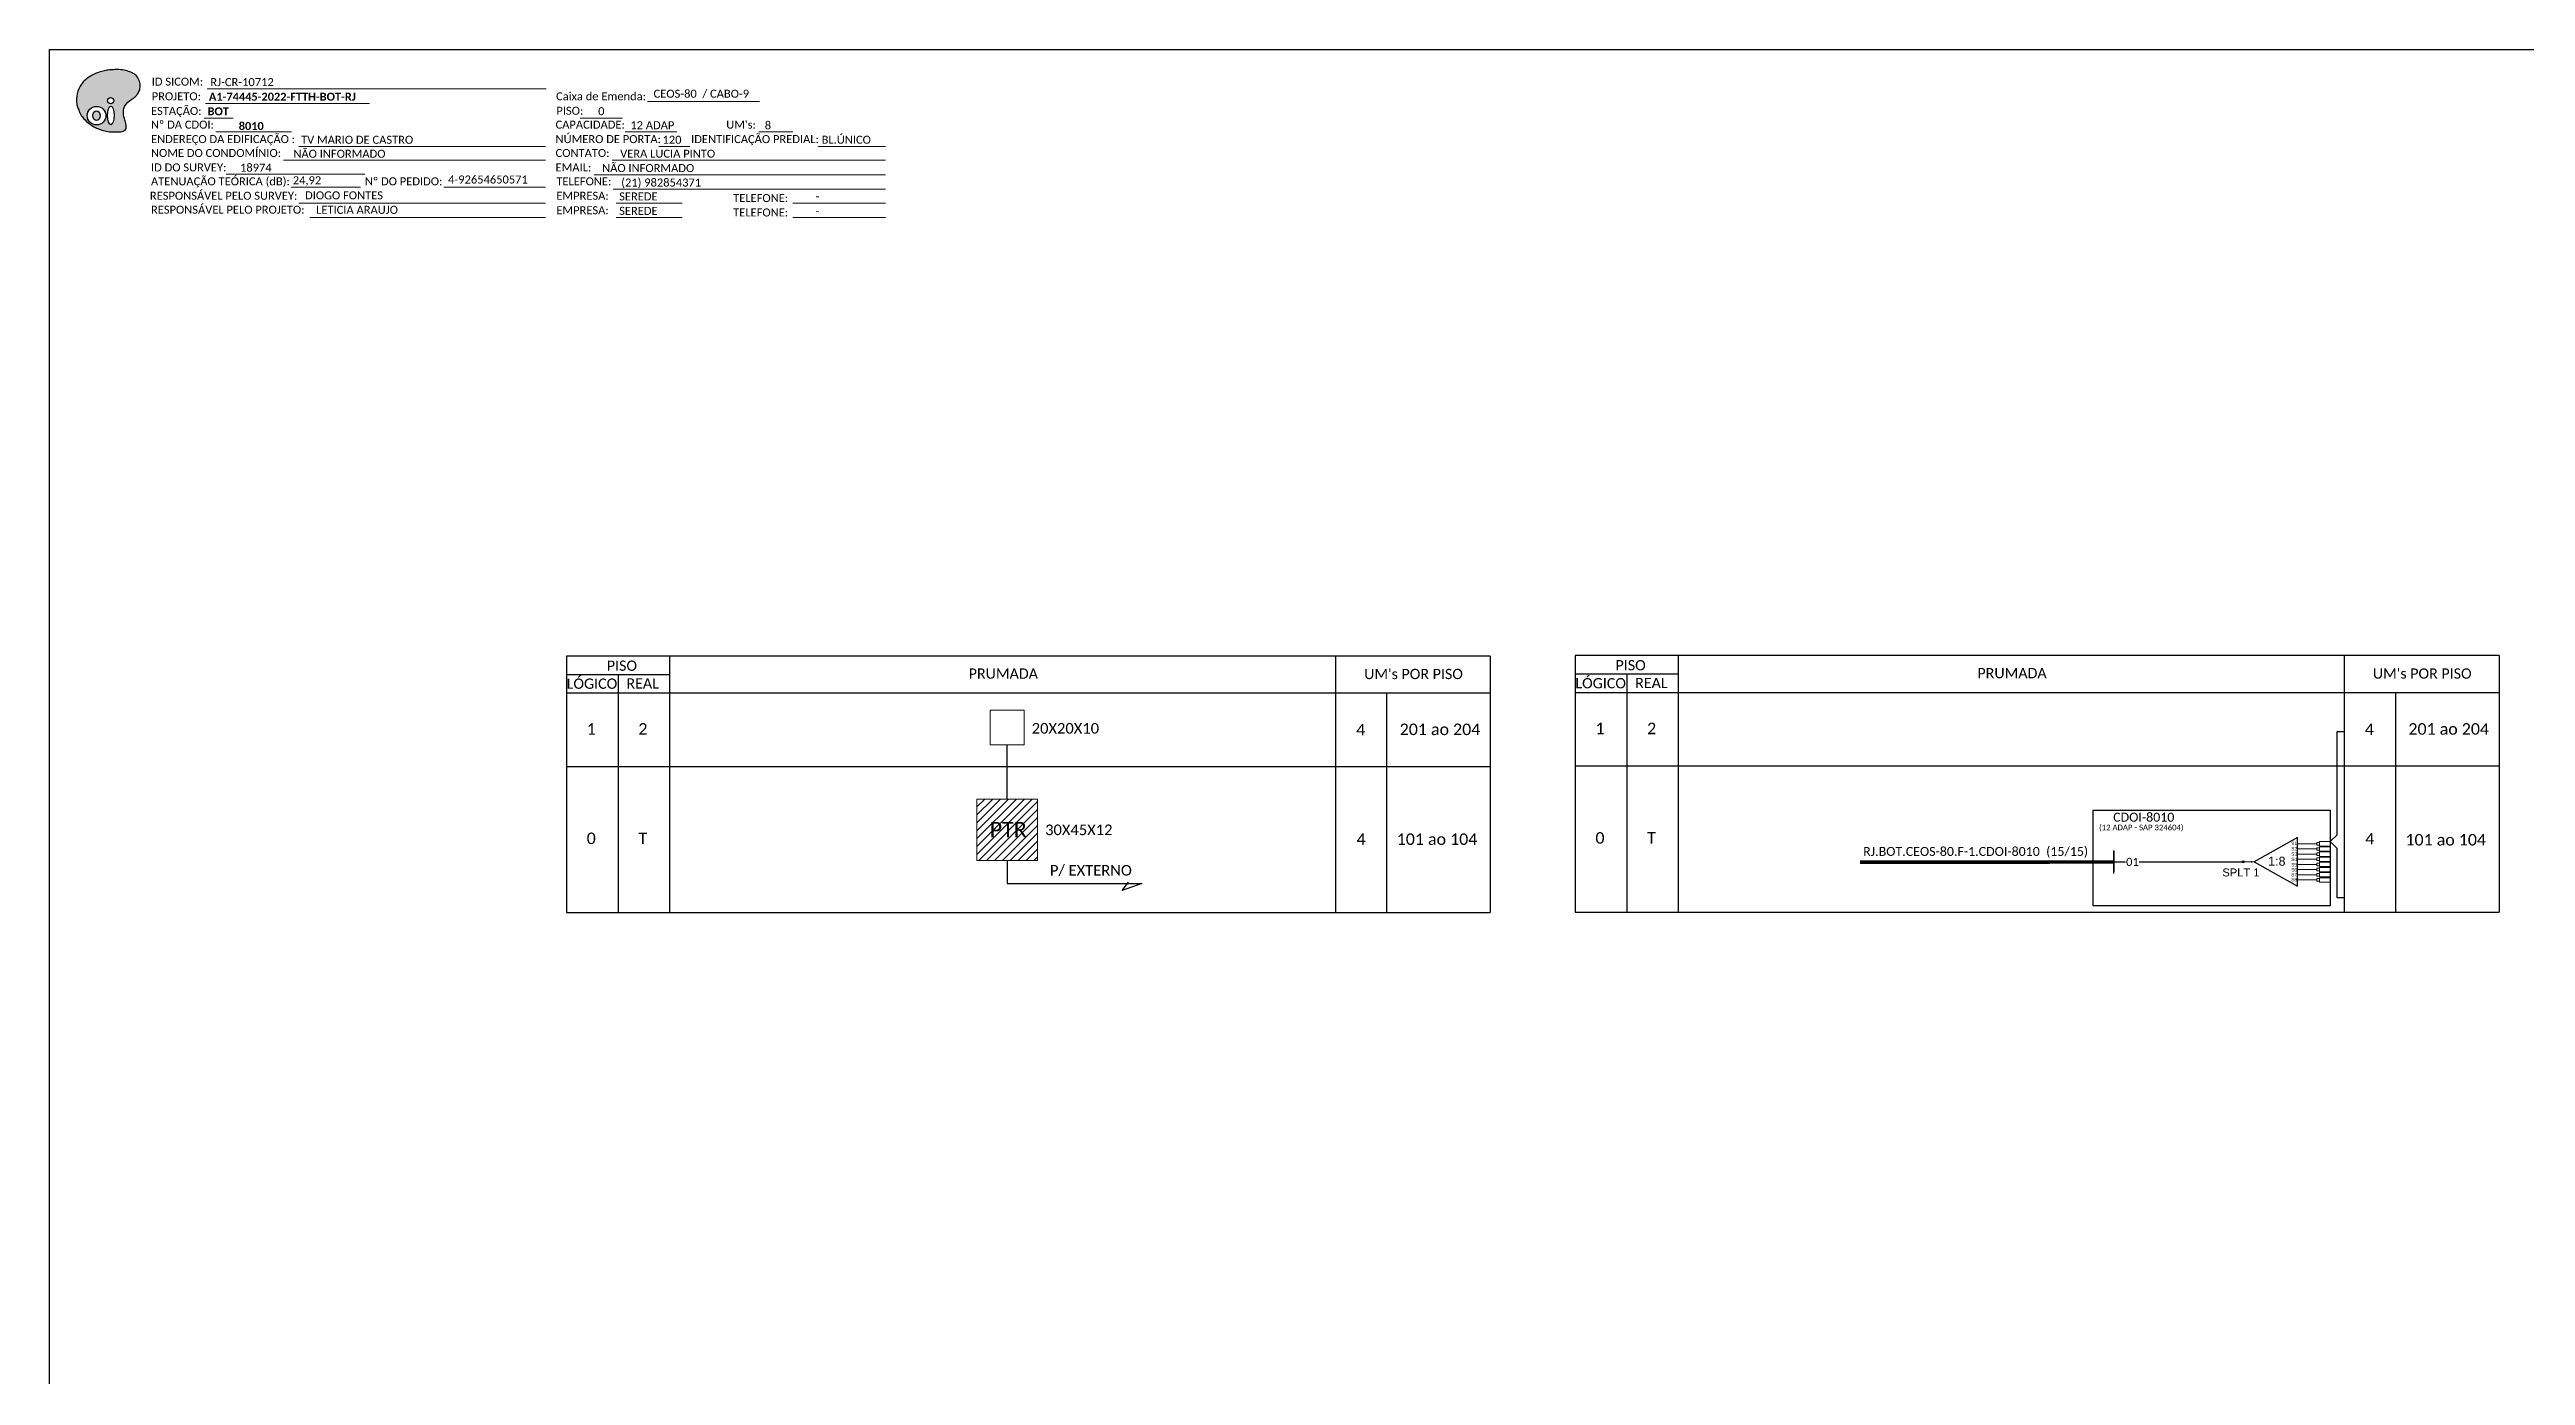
# Model space of a CAD drawing. Extents: x 0 to 841, y 0 to 594.
# Drawn here: x 0 to 555, y 297 to 594 of the extents above; entities that cross this region are included whole.
import ezdxf
from ezdxf.enums import TextEntityAlignment as Align

# ---------------------------------------------------------------- set-up
doc = ezdxf.new("R2010")
doc.units = 0
doc.styles.add('ARIAL', font='arial.ttf')
doc.styles.add('WMF-Calibri0', font='calibri.ttf')
doc.styles.add('WMF-Calibri1', font='calibrib.ttf')

# ---------------------------------------------------------------- blocks, each defined once
blk = doc.blocks.new('OI')
h = blk.add_hatch(color=40)
edge = h.paths.add_edge_path()
edge.add_spline(control_points=[(4.35, -0.67), (3.92, -0.99), (3.26, -1.5), (2.81, -2.59), (2.9, -3.5), (3.06, -4.27), (3.31, -4.85), (3.37, -5.39), (3.4, -5.88), (3.2, -6.4), (2.54, -6.61), (1.65, -6.63), (0.55, -6.67), (-0.56, -6.42), (-1.61, -6.14), (-2.77, -5.61), (-3.92, -4.77), (-4.89, -3.7), (-5.34, -2.65), (-5.6, -1.94), (-5.85, -0.96), (-5.71, 0.47), (-5.1, 2.02), (-4.14, 3.02), (-3.3, 3.61), (-2.37, 4.16), (-1.36, 4.44), (-0.56, 4.7), (0.79, 4.85), (2.24, 4.97), (3.79, 4.57), (4.67, 4.21), (5.44, 3.65), (5.76, 2.99), (6.03, 2.21), (6.01, 1.46), (5.72, 0.64), (5.31, 0.08), (4.88, -0.38), (4.51, -0.55), (4.35, -0.67)], knot_values=[0, 0, 0, 0, 1.60434, 2.417191, 3.427595, 4.282808, 4.776746, 5.304182, 5.888771, 6.258406, 6.858137, 7.79129, 8.986195, 10.124242, 11.187857, 12.242908, 13.953784, 15.414161, 16.515391, 17.349188, 17.675853, 19.552021, 21.515531, 22.568638, 23.63245, 24.621084, 25.782718, 26.745347, 27.142653, 29.870543, 31.004649, 31.921532, 32.709589, 33.801391, 34.042471, 35.192333, 35.971461, 36.628871, 37.254359, 37.836911, 37.836911, 37.836911, 37.836911], degree=3, periodic=0)
h.paths.add_polyline_path([(1.13, -0.87, -1), (-0.04, -0.87, -1)], flags=16)
edge = h.paths.add_edge_path(flags=16)
edge.add_ellipse((0.56, -3.59), major_axis=(-0.02, 1.71), ratio=0.361305, start_angle=0, end_angle=360)
h.paths.add_polyline_path([(-0.36, -3.62, -1), (-3.8, -3.62, -1)], flags=16)
edge = h.paths.add_edge_path(flags=0)
edge.add_ellipse((-2.08, -3.62), major_axis=(0, 0.885), ratio=0.758294, start_angle=0, end_angle=360)
at = {"color": 40}
for centre, radius in [((-2.08, -3.62), 1.72), ((0.54, -0.87), 0.587)]:
    blk.add_circle(centre, radius, dxfattribs=at)
blk.add_ellipse((-2.08, -3.62), major_axis=(0, 0.885), ratio=0.758294, start_param=-3.141592653589792, end_param=3.141592653589792, dxfattribs=at)
blk.add_ellipse((0.56, -3.59), major_axis=(-0.02, 1.71), ratio=0.361305, dxfattribs=at)
at = {"color": 40, "start_tangent": (-0.800898, -0.598801), "end_tangent": (-0.800898, -0.598801)}
blk.add_spline([(4.35, -0.67), (3.2, -1.78), (2.9, -2.54), (2.92, -3.55), (3.12, -4.38), (3.28, -4.85), (3.37, -5.37), (3.35, -5.95), (3.2, -6.29), (2.66, -6.55), (1.73, -6.63), (0.54, -6.62), (-0.58, -6.41), (-1.6, -6.11), (-2.56, -5.67), (-3.95, -4.67), (-4.89, -3.56), (-5.37, -2.56), (-5.64, -1.78), (-5.72, -1.46), (-5.63, 0.42), (-4.84, 2.22), (-4.13, 2.99), (-3.27, 3.62), (-2.4, 4.09), (-1.3, 4.47), (-0.37, 4.72), (0.02, 4.77), (2.75, 4.8), (3.85, 4.53), (4.69, 4.16), (5.31, 3.68), (5.85, 2.73), (5.93, 2.5), (5.94, 1.35), (5.67, 0.62), (5.29, 0.08), (4.84, -0.36), (4.35, -0.67)], degree=3, dxfattribs=at)
blk = doc.blocks.new('SPLT_1-8_SC-APC')
at = {"color": 1}
blk.add_lwpolyline([(-7.37, -2.1), (-17.04, -7.55), (-7.37, -13), (-7.37, -2.1)], dxfattribs=at)
at = {"color": 3, "lineweight": 0}
for points in [[(-2.99, -3.51), (-7.37, -3.51)], [(-7.37, -4.66), (-2.99, -4.66)], [(-2.41, -3.02), (-2.41, -4)], [(-2.41, -3.02), (0, -3.02)], [(-2.41, -4), (0, -4)], [(-2.41, -4.17), (-2.41, -5.16)], [(-2.41, -4.17), (0, -4.17)], [(-2.41, -5.16), (0, -5.16)], [(-2.41, -5.32), (-2.41, -6.31)], [(-2.41, -5.32), (0, -5.32)], [(-7.37, -5.82), (-2.99, -5.82)], [(-7.37, -6.97), (-2.99, -6.97)], [(-7.37, -8.12), (-2.99, -8.12)], [(-7.37, -9.28), (-2.99, -9.28)], [(-7.37, -10.43), (-2.99, -10.43)], [(-2.41, -6.31), (0, -6.31)], [(-2.41, -6.48), (-2.41, -7.46)], [(-2.41, -6.48), (0, -6.48)], [(-2.41, -7.46), (0, -7.46)], [(-2.41, -7.63), (-2.41, -8.62)], [(-2.41, -7.63), (0, -7.63)], [(-2.41, -8.62), (0, -8.62)], [(-2.41, -8.78), (-2.41, -9.77)], [(-2.41, -8.78), (0, -8.78)], [(-2.41, -9.77), (0, -9.77)], [(-2.41, -9.94), (-2.41, -10.92)], [(-2.41, -9.94), (0, -9.94)], [(-2.41, -10.92), (0, -10.92)], [(-2.41, -11.09), (-2.41, -12.08)], [(-2.41, -11.09), (0, -11.09)], [(-7.37, -11.58), (-2.99, -11.58)], [(-2.41, -12.08), (0, -12.08)]]:
    blk.add_lwpolyline(points, dxfattribs=at)
for points in [[(-2.99, -3.22), (-2.41, -3.22), (-2.41, -3.8), (-2.99, -3.8)], [(-2.99, -4.38), (-2.41, -4.38), (-2.41, -4.95), (-2.99, -4.95)], [(-2.99, -5.53), (-2.41, -5.53), (-2.41, -6.1), (-2.99, -6.1)], [(-2.99, -6.68), (-2.41, -6.68), (-2.41, -7.26), (-2.99, -7.26)], [(-2.99, -7.84), (-2.41, -7.84), (-2.41, -8.41), (-2.99, -8.41)], [(-2.99, -8.99), (-2.41, -8.99), (-2.41, -9.56), (-2.99, -9.56)], [(-2.99, -10.14), (-2.41, -10.14), (-2.41, -10.72), (-2.99, -10.72)], [(-2.99, -11.3), (-2.41, -11.3), (-2.41, -11.87), (-2.99, -11.87)]]:
    blk.add_lwpolyline(points, close=True, dxfattribs=at)
at = {"color": 1, "lineweight": 0}
blk.add_lwpolyline([(-17.04, -7.55), (-19.26, -7.55)], dxfattribs=at)
at = {"color": 1, "style": 'ARIAL'}
for s, height, p in [('S1', 0.75, (-8.74, -3.78)), ('S2', 0.75, (-8.74, -4.97)), ('S3', 0.75, (-8.74, -6.18)), ('1:8', 2, (-13.91, -8.4)), ('S4', 0.75, (-8.74, -7.36)), ('S5', 0.75, (-8.74, -8.57)), ('S6', 0.75, (-8.74, -9.69)), ('S7', 0.75, (-8.74, -10.78)), ('S8', 0.75, (-8.74, -11.9))]:
    blk.add_text(s, height=height, dxfattribs=at).set_placement(p)
blk = doc.blocks.new('SPLITTER_')
blk.add_point((0, 0))
at = {"style": 'ARIAL', "flags": 4}
blk.add_attdef('SPLT', (0, -3.26), '', height=1.5, dxfattribs=at)

msp = doc.modelspace()

# ---------------------------------------------------------------- hatches: boundary and pattern name
h = msp.add_hatch()
h.set_pattern_fill('ANSI31', color=1, scale=10, style=0)
h.set_pattern_definition([(45, (-403.8218, 28.3785), (-0.8838835, 0.8838835), [])])
h.paths.add_polyline_path([(221.37, 426.1), (207.8, 426.1), (207.8, 412.34), (221.37, 412.34)])
h.paths.add_polyline_path([(210.25, 416.69), (219.68, 416.69), (219.68, 421.84), (210.25, 421.84)], flags=24)
h = msp.add_hatch(color=3)
h.dxf.hatch_style = 1
edge = h.paths.add_edge_path()
edge.add_arc((491.48, 412.05), 0.256, -180, 180, ccw=False)
h = msp.add_hatch()
h.set_pattern_fill('ANSI31', color=1, scale=10, style=0)
h.set_pattern_definition([(45, (-457.8024, -17.5247), (-0.8838835, 0.8838835), [])])
h.paths.add_polyline_path([(156.27, 370.79), (165.7, 370.79), (165.7, 375.94), (156.27, 375.94)], flags=9)

# ---------------------------------------------------------------- linework, layer by layer
at = {"color": 3}
msp.add_line((214.58, 426.1), (214.58, 438.25), dxfattribs=at)
at = {"color": 1}
msp.add_line((462.5, 414.46), (462.5, 409.87), dxfattribs=at)
msp.add_lwpolyline([(0, 594), (841, 594), (841, 0), (0, 0)], close=True)
at = {"color": 7, "lineweight": 0}
for points in [[(35.3, 585.16), (111.27, 585.16)], [(34.62, 578.6), (41.17, 578.6)], [(34.91, 581.88), (71.7, 581.88)], [(118.9, 578.65), (128.39, 578.65)], [(133.95, 582.37), (159.08, 582.37)], [(37.28, 575.53), (54.25, 575.53)], [(55.85, 572.3), (111.11, 572.3)], [(128.95, 575.53), (140.57, 575.53)], [(136.54, 572.3), (143.48, 572.3)], [(158.89, 575.53), (166.56, 575.53)], [(172.23, 572.3), (187.27, 572.3)], [(39.6, 566.12), (70.65, 566.12)], [(52.44, 569.19), (111.11, 569.19)], [(122.03, 565.95), (187.3, 565.95)], [(126.07, 569.19), (187.3, 569.19)], [(54.14, 563.15), (69.65, 563.15)], [(88.37, 563.15), (111.13, 563.15)], [(126.31, 562.71), (187.3, 562.71)], [(55.85, 559.6), (111.11, 559.6)], [(58.34, 556.36), (111.11, 556.36)], [(126.92, 559.6), (141.72, 559.6)], [(126.92, 556.36), (141.72, 556.36)], [(166.53, 559.6), (187.3, 559.6)], [(166.53, 556.36), (187.3, 556.36)]]:
    msp.add_lwpolyline(points, dxfattribs=at)
for points in [[(115.84, 458.14), (115.84, 400.68)], [(138.98, 400.68), (138.98, 458.14)], [(288.09, 458.14), (288.09, 400.68)], [(322.81, 458.14), (322.81, 400.68)], [(341.83, 458.24), (341.83, 400.78)], [(364.98, 400.78), (364.98, 458.24)], [(514.09, 458.24), (514.09, 400.78)], [(548.81, 458.24), (548.81, 400.78)], [(115.84, 449.92), (322.81, 449.92)], [(127.41, 454.03), (127.41, 400.68)], [(299.66, 400.68), (299.66, 449.92)], [(341.83, 450.01), (548.81, 450.01)], [(353.41, 454.13), (353.41, 400.78)], [(525.66, 400.78), (525.66, 450.01)], [(115.84, 433.42), (322.81, 433.42)], [(341.83, 433.52), (548.81, 433.52)], [(115.84, 400.68), (322.81, 400.68)], [(341.83, 400.78), (548.81, 400.78)]]:
    msp.add_lwpolyline(points)
at = {"color": 0}
for points in [[(322.81, 458.14), (115.84, 458.14)], [(548.81, 458.24), (341.83, 458.24)], [(115.84, 454.03), (138.98, 454.03)], [(341.83, 454.13), (364.98, 454.13)]]:
    msp.add_lwpolyline(points, dxfattribs=at)
at = {"lineweight": 0}
msp.add_lwpolyline([(218.4, 446.02), (210.74, 446.02), (210.74, 438.25), (218.4, 438.25)], close=True, dxfattribs=at)
at = {"color": 3}
for points in [[(514.09, 404), (512.57, 404), (512.56, 415.07), (511, 416.57), (512.56, 418.08), (512.56, 441.27), (514.09, 441.27)], [(462.5, 412.04), (465.1, 412.04)], [(468.17, 412.04), (477.45, 412.04)], [(468.39, 412.05), (491.24, 412.05)], [(477.45, 412.05), (483.18, 412.05)]]:
    msp.add_lwpolyline(points, dxfattribs=at)
at = {"color": 1, "lineweight": 0}
msp.add_lwpolyline([(207.8, 426.1), (221.37, 426.1), (221.37, 412.34), (207.8, 412.34)], close=True, dxfattribs=at)
at = {"color": 1}
msp.add_lwpolyline([(457.87, 423.65), (511, 423.65), (511, 402.22), (457.87, 402.22)], close=True, dxfattribs=at)
for points in [[(214.58, 412.34), (214.58, 407.23), (244.72, 407.23)], [(462.51, 409.41), (462.5, 414.62)], [(240.31, 405.64), (241.71, 407.47)], [(244.72, 407.23), (240.31, 405.64)]]:
    msp.add_lwpolyline(points, dxfattribs=at)
msp.add_lwpolyline([(405.64, 411.98, 0.8, 0.8, 0), (462.5, 412.01, 0.8, 0.8, 0)], format="xyseb", dxfattribs=at)
at = {"color": 3}
msp.add_circle((491.48, 412.05), 0.256, dxfattribs=at)

# ---------------------------------------------------------------- block references
at = {"color": 7, "xscale": 1.213923925138498, "yscale": 1.213923925184645, "zscale": 1.213923925163967, "rotation": 0.1532896023337312}
msp.add_blockref('OI', (13.05, 583.59), dxfattribs=at)
at = {"color": 3}
msp.add_blockref('SPLT_1-8_SC-APC', (511, 419.59), dxfattribs=at)
at = {"color": 7}
ref = msp.add_blockref('SPLITTER_', (493.35, 412.05), dxfattribs=dict(at, xscale=-1))
ref.add_attrib('SPLT', 'SPLT 1', (486.82, 408.78), dxfattribs={"height": 1.79, "style": 'ARIAL'})

# ---------------------------------------------------------------- texts
at = {"color": 7, "lineweight": 0, "style": 'WMF-Calibri0'}
for s, height, p in [('PROJETO: ', 1.793, (22.9, 582.63)), ('ID SICOM:', 1.793, (22.9, 585.91)), ('Caixa de Emenda:', 1.7927, (113.49, 582.63)), ('ESTAÇÃO:', 1.793, (22.73, 579.35)), ('Nº DA CDOI:', 1.7927, (22.73, 576.28)), ('CAPACIDADE:', 1.7927, (113.38, 576.28)), ('PISO:', 1.793, (113.56, 579.39)), ("UM's:", 1.793, (151.62, 576.28)), ('ENDEREÇO DA EDIFICAÇÃO :', 1.7927, (22.73, 573.04)), ('NOME DO CONDOMÍNIO:', 1.7927, (22.73, 569.93)), ('CONTATO:', 1.793, (113.38, 569.93)), ('NÚMERO DE PORTA:', 1.7927, (113.38, 573.04)), ('IDENTIFICAÇÃO PREDIAL:', 1.7927, (143.75, 573.04)), ('ATENUAÇÃO TEÓRICA (dB):', 1.7927, (22.73, 563.58)), ('ID DO SURVEY:', 1.7927, (22.73, 566.7)), ('EMAIL:', 1.793, (113.38, 566.7)), ('RESPONSÁVEL PELO SURVEY:', 1.7927, (22.49, 560.35)), ('Nº DO PEDIDO:', 1.7927, (70.66, 563.58)), ('TELEFONE:', 1.793, (113.56, 563.58)), ('EMPRESA:', 1.793, (113.56, 560.35)), ('TELEFONE:', 1.793, (153.17, 559.84)), ('RESPONSÁVEL PELO PROJETO:', 1.7927, (22.73, 557.23)), ('EMPRESA:', 1.793, (113.56, 557.11)), ('TELEFONE:', 1.793, (153.17, 556.61))]:
    msp.add_text(s, height=height, dxfattribs=at).set_placement(p)
at = {"color": 7}
for s, height, style, p in [('A1-74445-2022-FTTH-BOT-RJ', 1.7927, 'WMF-Calibri1', (35.71, 582.54)), ('CEOS-80  / CABO-9', 1.7927, 'WMF-Calibri0', (135.34, 583.21)), ('BOT', 1.793, 'WMF-Calibri1', (35.41, 579.26)), ('0', 1.79, 'WMF-Calibri0', (122.92, 579.29)), ('12 ADAP', 1.793, 'WMF-Calibri0', (130.13, 576.15)), ('8', 1.79, 'WMF-Calibri0', (160.25, 576.13)), ('NÃO INFORMADO', 1.7927, 'WMF-Calibri0', (54.64, 569.76)), ('TV MARIO DE CASTRO', 1.7927, 'WMF-Calibri0', (56.36, 572.89)), ('VERA LUCIA PINTO', 1.7927, 'WMF-Calibri0', (127.85, 569.78)), ('120', 1.793, 'WMF-Calibri0', (137.35, 572.9)), ('BL.ÚNICO', 1.793, 'WMF-Calibri0', (172.99, 572.9)), ('18974', 1.793, 'WMF-Calibri0', (42.69, 566.65)), ('4-92654650571', 1.7927, 'WMF-Calibri0', (89.31, 563.99)), ('NÃO INFORMADO', 1.7927, 'WMF-Calibri0', (123.81, 566.55)), ('24,92 ', 1.793, 'WMF-Calibri0', (54.51, 563.82)), ('DIOGO FONTES', 1.7927, 'WMF-Calibri0', (57.25, 560.44)), ('SEREDE', 1.793, 'WMF-Calibri0', (127.63, 560.2)), ('(21) 982854371', 1.7927, 'WMF-Calibri0', (128.09, 563.31)), ('       -', 1.793, 'WMF-Calibri0', (167.23, 560.2)), ('LETICIA ARAUJO', 1.7927, 'WMF-Calibri0', (59.74, 557.2)), ('SEREDE', 1.793, 'WMF-Calibri0', (127.63, 556.96)), ('       -    ', 1.7927, 'WMF-Calibri0', (167.23, 556.96)), ('20X20X10', 2.373, 'WMF-Calibri0', (220.06, 440.77)), ('PTR', 3.433, 'WMF-Calibri0', (210.66, 417.57)), ('30X45X12', 2.373, 'WMF-Calibri0', (223.07, 418.03)), ('P/ EXTERNO', 2.373, 'WMF-Calibri0', (224.14, 408.97))]:
    msp.add_text(s, height=height, dxfattribs=dict(at, style=style)).set_placement(p)
at = {"color": 7, "style": 'WMF-Calibri1'}
msp.add_text('8010', height=1.793, dxfattribs=at).set_placement((45.2, 575.97), align=Align.CENTER)
at = {"color": 0, "style": 'WMF-Calibri0'}
for s, p in [('     PISO', (120.8, 454.84)), ('PRUMADA', (205.94, 453.07)), ("UM's POR PISO", (294.54, 452.98)), ('     PISO', (346.8, 454.94)), ('PRUMADA', (431.94, 453.17)), ("UM's POR PISO", (520.54, 453.08)), ('  LÓGICO', (114.25, 450.81)), ('    REAL', (126.01, 450.87)), ('  LÓGICO', (340.25, 450.91)), ('    REAL', (352.01, 450.96))]:
    msp.add_text(s, height=2.3, dxfattribs=at).set_placement(p)
at = {"color": 7, "linetype": 'Continuous', "style": 'WMF-Calibri0'}
for s, p in [('201 ao 204', (302.51, 440.44)), ('201 ao 204', (528.51, 440.53)), ('101 ao 104', (301.84, 415.84)), ('101 ao 104', (527.84, 415.71))]:
    msp.add_text(s, height=2.575, dxfattribs=at).set_placement(p)
at = {"color": 1, "style": 'WMF-Calibri0'}
for s, p in [('CDOI-8010', (462.36, 421.05)), ('RJ.BOT.CEOS-80.F-1.CDOI-8010  (15/15)', (406.35, 413.38))]:
    msp.add_text(s, height=2, dxfattribs=at).set_placement(p)
msp.add_text('(12 ADAP - SAP 324604)', height=1.25, dxfattribs=at).set_placement((468.67, 419.12), align=Align.CENTER)
at = {"color": 7, "style": 'WMF-Calibri0'}
msp.add_text('01', height=1.793, dxfattribs=at).set_placement((466.67, 412.04), align=Align.MIDDLE_CENTER)
at = {"color": 7, "insert": (36.03, 587.6), "char_height": 1.7927, "width": 42.385, "attachment_point": 1, "style": 'WMF-Calibri1'}
msp.add_mtext('\\C256;\\fCalibri|b0|i0|c0|p34;RJ-CR-10712\\P\\P\\P', dxfattribs=at)
at = {"color": 7, "linetype": 'Continuous', "style": 'WMF-Calibri0', "flags": 4}
for tag, p in [('1', (121.38, 441.83)), ('2', (132.95, 441.83)), ('4', (293.77, 441.64)), ('1', (347.38, 441.93)), ('2', (358.95, 441.93)), ('4', (519.77, 441.74)), ('0', (121.38, 417.32)), ('T', (132.95, 417.32)), ('4', (293.87, 417.13)), ('0', (347.38, 417.41)), ('T', (358.95, 417.41)), ('4', (519.87, 417.23))]:
    msp.add_attdef(tag, text='XX', height=2.575, dxfattribs=at).set_placement(p, align=Align.MIDDLE_CENTER)

doc.saveas('drawing.dxf')
